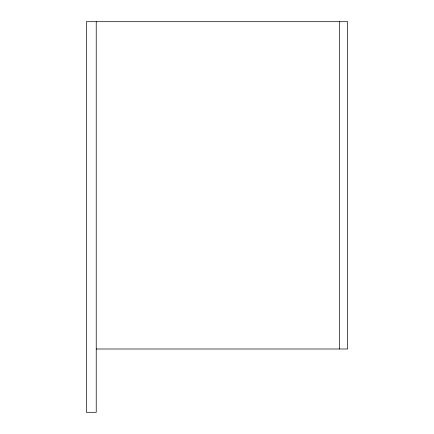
<?xml version="1.0" encoding="UTF-8"?>
<svg xmlns="http://www.w3.org/2000/svg" width="434" height="434" viewBox="0 0 434 434"><rect width="100%" height="100%" fill="white"/><g stroke="black" fill="none" stroke-linecap="round" stroke-linejoin="round"><path stroke-width="0.65" d="M96.229 348.996L347.65 348.996L347.65 21.7L86.35 21.7L86.35 412.3L96.229 412.3L96.229 21.7M339.567 21.7L339.567 348.996"/></g></svg>
